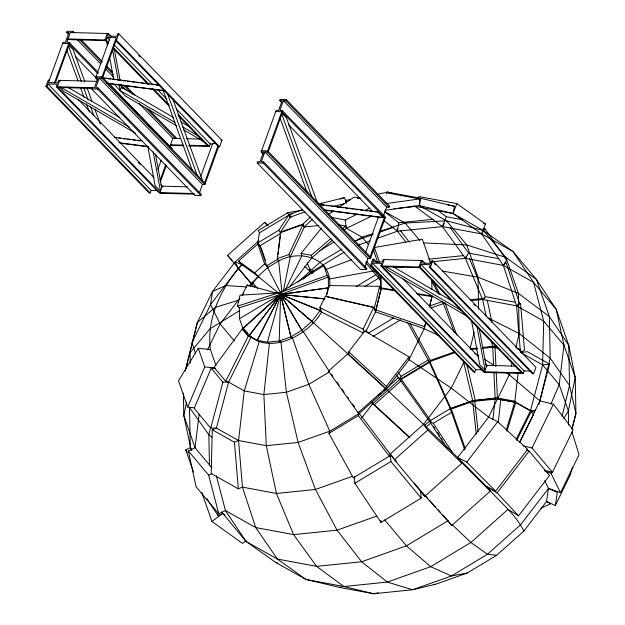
<?xml version="1.0" encoding="UTF-8"?>
<svg xmlns="http://www.w3.org/2000/svg" width="625" height="625" viewBox="0 0 625 625"><rect width="100%" height="100%" fill="white"/><g stroke="black" fill="none" stroke-linecap="round" stroke-linejoin="round"><path stroke-width="0.94" d="M346.43 202.445L346.438 200.148L350.242 199.758M425.852 322.07L424.18 328.672L409.062 359.664L386.414 389.227L359.242 413.445L329.812 431.18L298.117 442.438L266.297 445.695L238.562 440.523L216.414 428.078L212.289 429.758L211.211 473.57L238.336 488.82L242.461 487.133L276.43 493.461L315.406 489.469L352.414 476.328M516.164 439.398L530.43 410.852L542.617 364.891L543.695 321.086L533.586 282.414L512.977 251.516L483.266 230.5L453.008 213.492L419.359 205.547L384.914 210.344M544.742 480.805L548.484 488.391L546.531 501.492L523.883 531.055L496.711 555.273L467.281 573.008L435.586 584.266L412.609 589.758L387.375 582.078L361.609 561.758L337.062 530.172L315.406 489.469L298.117 442.438L286.383 392.266L280.984 342.391L279.188 341.023L280.617 294.805L281.742 295.734L280.719 294.758L291 336.836L292.586 338.266L308.789 384.312L329.812 431.18L328.891 433.367L353.305 477.875L389.344 456.156L390.266 453.969L423.547 424.305L451.281 388.102L463.906 362.219M572.266 428.625L575.922 413.461L575.234 377.469L568.758 345.305L556.227 309.375L536.414 279.43L505.906 257.461L483.266 230.5L446.492 220.797L419.359 205.547L419.617 198.922L385.648 192.594L378.117 194.148M366.383 261.211L378.797 275.992L378.68 278.172L380.812 281.367M279.188 341.023L267.539 342.219L269.344 343.586L263.875 394.57L266.297 445.695L276.43 493.461L293.594 534.617L316.609 566.367L343.906 586.531L373.641 593.75L412.609 589.758L451.43 575.977L467.281 573.008M492.891 419.562L495.156 398.398L493.922 372.352M498.273 422.766L500.75 399.68L495.156 398.398L472.656 400.703L450.242 408.656L429.437 421.195L424.453 425.641M378.344 592.773L373.641 593.75L339.672 587.422L306.023 579.477L277.383 559.055L255.703 527.562L242.461 487.133L238.562 440.523L244.266 390.922L259.188 341.688L257.289 340.32L280.414 294.828L281.68 295.742L280.328 294.797L243.102 328.555C263.43 358.844 307.109 337.305 321.594 312.094L319.859 307.555L325.391 296.211L373.781 307.289L375.516 311.828L365.68 331.992M506.32 429.914L514.766 402.047L518.164 372.477M199.141 414.102L195.039 447.711L211.648 467.492M281.914 292.383L278.656 260.961L277.273 258.641L280.5 232.633L302.906 224.68L304.289 226.992L290.258 256.836L283.445 290.57M329.727 286.117C332.109 257.695 299.703 249.148 278.656 260.961L277.453 259.336L277.805 256.445M278.047 254.516L278.406 251.625M278.641 249.703L280.312 236.219M260.555 246.703L258 242.766L259.25 232.969L288.68 215.234L290.219 217.594M540.859 508.18L550.641 503.812L546.531 501.492L555.344 505.523L557.297 492.414L548.484 488.391L520.75 524.594L487.469 554.258L451.43 575.977L430.672 566.703L406.43 545.836L384.703 519.969M384.32 211.438L398.727 222.797L397.43 231.211L405.805 242M430.883 263.703L422.344 239.219L374.398 247.523L373.781 251.109L377.797 262.617M186.547 402.109L183.805 415.5L191.242 450.43M386.516 193.797L386.891 191.992L420.859 198.32L454.508 206.266L453.008 213.492L481.648 233.914L512.977 251.516L536.414 279.43L549.391 316.633L568.758 345.305L569.523 385.445L575.922 413.461L571.82 429.203M419.359 205.547L420.859 198.32M185.172 370.977L197.383 322.469L212.5 291.477L235.148 261.914L258.75 240.883M239.43 307.867L237.414 306.211L240.078 295.164L278.273 292.883L282.312 296.195L279.922 292.594L323.836 265.711L326.227 269.32L351.352 259.695M210.68 427.195L208.852 434.781L209.445 465.711M326.062 296.586L328.727 285.539L379.602 286.32L380.664 290.484L375.516 311.828L424.18 328.672L439.094 335.695M326.93 294.352L328.484 287.906L281 294.406L282.312 296.195L280.141 294.609L242.844 328.32L244.289 329.383M395.57 290.867L381.195 288.602L375.516 311.828L374.453 307.664L379.602 286.32M424.18 328.672L425.547 323.016M429.641 306.039L432.07 295.984L416.734 293.562M429.484 306.984L431.992 296.602L417.617 294.336M470.258 348.242L474.141 332.133M509.719 372.891L509.266 374.766L488.609 417.102L457.672 457.484L461.859 463.25L424.742 496.336L394.453 459.734L358.125 411.875M511.297 366.336L512.203 362.586M515.82 347.594L519.211 333.539L518.438 293.391L505.906 257.461L466.789 244.969L423.641 242.891M562.07 416.375L569.523 385.445L550.18 358.188L519.211 333.539L487.328 317.508M381.039 275.695L381.281 287.977L380.664 290.484L381.195 288.602M185.766 369.32L197.383 322.469L215.148 307.438L238.688 300.156M210.734 428.133L222.922 382.172L211.203 368.211L194.156 408.391L210.734 428.133L216.414 428.078L228.602 382.117L251.078 337.133L249.094 335.734L280.328 294.797L281.672 295.742M538.891 404.5L549.586 364.172L527.438 351.719L521.344 352.352M572.406 467.234L570.461 474.531L555.344 505.523M269.344 343.586L267.438 342.211L280.508 294.828L281.711 295.742M431.461 298.492L431.992 296.602M507.016 431.078L515.742 402.289L495.156 398.398L496.844 397.992M486.18 316.367L482.602 299.508L465.445 258.344L466.227 256.062M150.242 192.992L47.023 86.5L47.945 83.969L151.156 190.453L150.242 192.992L149.164 192.961L45.945 86.469L48.273 80.031L49.359 80.062M68.648 34.5L66.609 32.398L67.023 31.25L73.102 31.414L74.461 32.82M54.508 82.773L69.117 42.414L66.719 42.344L70.289 32.5L108.375 33.539L111.094 36.344M72.688 32.562L73.102 31.414M55.5 82.539L69.359 44.234M194.703 194.203L159.539 193.242L56.32 86.758L57.242 84.219L47.945 83.969M108.766 42.781L106.047 39.977L106.969 37.438L116.266 37.688L101.656 78.047L204.867 184.539L218.492 146.914M108.375 33.539L107.461 36.07L116.758 36.328L117.672 33.797L118.758 33.82L221.969 140.312L219.641 146.75L218.562 146.719L115.344 40.234L116.422 40.258L219.641 146.75M101.656 78.047L99.258 77.984L95.695 87.836L98.086 87.898L201.305 194.383L200.891 195.531L194.812 195.367L91.594 88.875L92.008 87.734M97.617 79.984L95.578 77.883L110.188 37.523M200.891 195.531L97.672 89.047L98.086 87.898M102.727 77.578L116.258 40.188M116.422 40.258L118.758 33.82M174.922 122.406L120.156 90.555L121.367 87.195L120.836 84.32M157.93 169.266L161.227 160.148M183.836 145.766L171.172 145.422L170.516 144.742L172.852 138.305L138.875 103.258M170.266 147.938L171.562 144.359M160.039 180.375L165.656 164.867M160.367 181.961L166.312 165.547M188.703 145.898L209.266 146.469L210.18 143.922L176.227 108.898M200.859 176.164L212.75 143.336L216.219 143.43M199.562 192.531L202.477 184.469L99.258 77.984M204.625 182.711L217.828 146.234M257.172 162.898L257.586 161.758L259.984 161.82L263.547 151.969L261.148 151.906L276.172 110.398L278.57 110.469L282.141 100.617L279.742 100.547L280.156 99.406L286.234 99.57L389.445 206.062L389.031 207.203L386.641 207.141L283.422 100.648L279.859 110.5L282.25 110.57L385.469 217.055L370.445 258.562L368.055 258.492L264.836 152.008L261.273 161.852L263.664 161.922L366.875 268.406L366.461 269.555L360.391 269.391L257.172 162.898L263.25 163.062L366.461 269.555M263.25 163.062L263.664 161.922M370.445 258.562L267.227 152.07L282.25 110.57M389.031 207.203L285.82 100.719L286.234 99.57M268.297 151.602L282.492 112.391M365.445 252.922L378.32 217.359L384.398 217.523L370.203 256.734M364.812 267.445L368.055 258.492M383.398 216.094L386.641 207.141M474.781 372.172L371.562 265.68L372.484 263.141L475.703 369.625L474.781 372.172L473.703 372.141L370.484 265.648L372.812 259.211L373.898 259.242L376.609 262.047M373.898 259.242L372.977 261.781L382.273 262.031L383.188 259.5L422.359 260.57L425.078 263.375M523.25 373.5L420.031 267.008L420.953 264.469L524.164 370.953L523.25 373.5L484.078 372.422L380.859 265.938L381.781 263.398L372.484 263.141M384.273 259.531L381.945 265.969L485.156 372.453M422.359 260.57L421.445 263.102L430.742 263.359L431.656 260.828L432.734 260.852L535.953 367.344L533.625 373.781L532.539 373.75L429.328 267.266L430.25 264.719L420.953 264.469M533.625 373.781L430.406 267.289L432.734 260.852M418.281 198.352L418.977 196.555L456.867 203.617L485.508 224.031L481.648 233.914L503.328 265.406L516.57 305.836L520.469 352.445M437.703 210.383L446.281 216.727L442.43 226.602L465.445 258.344L503.328 265.406L533.586 282.414L556.227 309.375L563.992 345.258L575.234 377.469L568.367 410.93L568.641 425.148M456.867 203.617L453.008 213.492L413.266 205.984M328.891 433.367L358.32 415.633L359.242 413.445L358.094 412.781L328.453 371.109L347.664 353.984L348.812 354.648C395.758 397.484 442.016 441.094 486.477 486.508C498.82 501.289 515.281 513.539 523.883 531.055M428.117 360.055L401.141 376.305L399.789 379.523L372.617 403.742L361.586 418.141M194.242 407.758L187.703 407.078L204.75 366.898L198.266 348.297L210.398 349.562L215.961 365.5M550.859 404.273L559.195 384.633L563.992 345.258L543.695 321.086L516.57 305.836L482.602 299.508L471.195 300.672M277.273 258.641L288.875 254.516L302.906 224.68M285.648 289.297L301.906 255.648L301.07 253.375L321.102 228.461M207.461 349.875L220.109 323.953L239.953 298.047M242.102 295.445L247.211 284.969L279.867 294.039L282.312 296.195L281.008 294.305L328.289 277.055L329.586 278.945L375.484 270.578M363.094 332.875L321.594 312.094L320.242 310.398L321.094 308.656M364.133 331.93L363.094 329.203L373.781 307.289M519.789 442.078L539.891 400.875L550.18 358.188L549.391 316.633L518.438 293.391L478.023 277.18L442.438 271.086M553.414 404.148L573.109 429.953L552.453 472.289L532.023 447.977L553.414 404.148L539.891 400.875L509.266 374.766L505.977 372.719M571.922 431.867L579.055 454.703L560.539 492.664L550.977 473.289L551.82 471.562M225.727 381.297L248.203 336.312L242.141 329.094L214.008 367.336L225.727 381.297L228.602 382.117L244.266 390.922L263.875 394.57L286.383 392.266L308.789 384.312L329.602 371.773L328.453 371.109M516.711 440.5L531.406 411.094L515.742 402.289M519.711 442.383L533.547 414.703M259.188 341.688L257.203 340.289L280.328 294.797L249.172 335.781M198.266 348.297L178.531 380.773L187.703 407.078M563.812 418.43L568.367 410.93L559.195 384.633L542.617 364.891L521.289 352.906M444.281 223.617L442.43 226.602L397.43 231.211L377.305 238.359M429.703 262.008L465.445 258.344L468.687 253.117L450.164 227.57M482.984 228.328L484.898 228.68L481.648 233.914L442.43 226.602L415.125 206.438L398.703 208.117M485.016 298.102L482.602 299.508L483.289 298.422L469.977 299.781M258 242.766L278.805 230.227L288.68 215.234M242.289 295L243.453 293.477M249.289 285.852L251.039 283.57L259.047 276.43M250.242 286.359L257.938 276.312L267.883 267.445L278.656 260.961M421.094 491.242L451.797 525.461L490.227 491.211L486.477 486.508L495.609 491.156L527.641 449.352L497.742 421.75L488.609 417.102L451.281 388.102L409.062 359.664L408.992 356.859L364.758 330.938L348.75 351.836L348.812 354.648L311.891 321.32L320.18 310.5L321.594 312.094M347.664 353.984L386.414 389.227L386.352 386.422L408.992 356.859M490.227 491.211L461.422 462.188L457.672 457.484L466.812 462.133L497.742 421.75M529.094 451.117L549.516 475.43L518.586 515.812L497.07 492.922L529.094 451.117L526.648 449.641M289.453 286.914L312.055 257.539L332.516 240.148M454.797 351.773L430.344 360.453L429.219 361.789L399.789 379.523L396.281 374.938M465.445 258.344L466.547 257.211M482.602 299.508L485.367 296.664L515.562 302.289M304.93 211.922L290.445 217.062L280.57 232.063L302.984 224.102L310.508 216.914M302.984 224.102L304.289 226.992L312.5 219.156M298.023 282.039L320.164 262.094L341.953 249.125M254.305 287.039L227.539 255.422L264.656 222.344L268.117 225.633M324.828 298.961L280.961 294.5L282.312 296.195L257.938 276.312L241.852 264.617L238.602 261.094L257.82 243.969L260.414 246.789M242.625 264.508L238.281 268.375L210.547 304.578L192.031 342.539L195.453 353.5M238.602 261.094L254.688 272.789L264.633 263.93L257.82 243.969M303.008 279.312L310.984 272.211L344.281 252.141M329.062 370.953L303.359 331.781L301.867 330.273L311.812 321.406L313.305 322.914M358.094 412.781L385.266 388.562M378.766 395.18L380.195 393.898M383.773 390.711L398.789 377.328L399.789 379.523L429.437 421.195L447.109 448.133M371.219 402.414L374.336 404.734L400.789 381.148M426.094 427.141L431.078 422.703L429.437 421.195L433.266 423.32L452.539 452.703M394.453 459.734L427.734 430.07L423.547 424.305M301.07 253.375L311.227 255.266L330.953 238.5M341.914 229.18L345.57 226.078L346.398 228.344L362.062 237.148L368.227 244.492M344.211 230.211L346.398 228.344L371.672 216.102M482.133 348.359L492.734 347.273L493.938 346.305L482.359 347.492M201.797 492.406L211.922 521.438L222.617 513.539L224.969 515.227M246.25 540.586L242.43 543.406L211.922 521.438M328.758 214.195L333.508 210.992M339.047 207.25L354.078 197.086L360.766 198.336M239.797 310.539L210 328.781L190.102 352.648L190.305 363.078M302.594 210.008L287.672 212.797L258.242 230.531L259.602 232.922M281 293.586L266.68 265.82L259.859 245.867L280.672 233.328M266.68 265.82L277.453 259.336M319.875 250.609L334.023 242.086M356.102 286.641L375.797 274.781M364.734 286.578L378.68 278.172L381.383 277.211M291 336.836L301.766 330.344L303.359 331.781M393.672 317.891L368.281 333.188L365.805 330.203M372.867 336.531L400.719 319.75M400.938 380.18L399.789 379.523L401.289 379.359L429.898 362.125M433.266 423.32L451.578 412.281M414.375 483.102L420.555 490.57L421.195 498.141L380.992 522.367L354.859 483.258L390.906 461.539L390.266 453.969L393.977 458.445M451.797 525.461L448.047 520.758L406.43 545.836L361.609 561.758L316.609 566.367L277.383 559.055L246.062 541.453L221.547 511.914M354.523 241.641L362.062 237.148L373.062 233.555M320.18 310.5L280.898 294.602L282.312 296.195L280.125 294.516L239.492 318.695L242.844 328.32M521.273 351.977L524.492 350.102L520.594 303.5L516.57 305.836L519.336 302.992L506.094 262.57L503.328 265.406L506.57 260.18L484.898 228.68M493.602 365.602L492.734 347.273L495.953 345.406M376.75 516.078L337.062 530.172L293.594 534.617L255.703 527.562L225.445 510.555L218.773 513.812L196.133 486.852L188.367 450.969L195.039 447.711L183.805 415.5L183.375 393.125M188.367 450.969L208.664 475.141L212 473.516M331.203 217.383L345.211 219.992L357.406 214.078M364.383 210.703L369.609 208.164M193.484 471.961L185.773 449.852L190.273 447.664L189.508 407.516L208.852 434.781L211.875 437.188M206.867 498.727L218.117 515.727L222.617 513.539M212.289 429.758L234.438 442.211L238.562 440.523M371.984 251.797L373.781 251.109L372.547 249.641M279.922 292.594L327.195 275.344L329.586 278.945M290.945 217.539L289.867 214.312L302.539 209.812M318.844 204.023L344.539 197.562L346.422 203.211M340.023 199.172L344.539 197.562M354.828 241.016L373.125 234.516M379.531 232.242L393.25 227.367M358.094 245.18L369.984 240.953M378.797 275.992L380.602 275.352M292.586 338.266L290.898 336.883L279.297 341L280.984 342.391M430 305.914L442.641 301.43M430.992 307.984L443.633 303.5L445.531 303.305M455.484 352.461L429.219 361.789L407.625 322.414M450.875 408.508L429.852 361.633L429.219 361.789L450.242 408.656L472.391 400.867M464.828 450.094L450.242 408.656L451.336 409.047L472.852 401.406M379.484 231.453L405.148 223.062L446.492 220.797L466.789 244.969L478.023 277.18L478.641 309.281M237.414 306.211L278.273 292.883M280.125 294.516L239.266 307.844L239.469 318.602M332.633 206.508L344.586 203.648M473.289 400.547L472.656 400.703L476.281 434.273M494.883 398.078L472.656 400.703L463.133 360M357.398 198.43L359.281 198.039M289.867 214.312L292.664 213.789M491.344 340.719L492.734 347.273L494.242 347M521.227 352.305L522.734 352.031L520.82 351.672M515.164 401.289L497.422 397.984L495.156 398.398L496.586 398.766M386.125 203.586L419.617 198.922M339.672 587.422L341.586 587.156M281.008 294.305L328.492 287.812M542.617 364.891L549.586 364.172M514.766 402.047L530.43 410.852L535.656 410.313M337.906 207.227L339.836 207.023M393.875 208.609L395.805 208.414M304.289 226.992L318.352 225.555M398.727 222.797L433.195 219.266M428.812 259.164L463.586 255.602M470.789 348.672L477.539 347.984M475.023 348.742L476.953 348.547M487.563 347.461L490.453 347.164M470.555 349.547L477.305 348.852M473.75 401.094L472.656 400.703L474.797 401.258L495.422 399.141M433.656 584.461L435.586 584.266M393.539 267.047L403.273 266.93M211.203 368.211L214.992 368.18M222.922 382.172L228.602 382.117M66.609 32.398L69 32.461L65.438 42.312L63.047 42.242L48.438 82.602L57.734 82.859L58.648 80.32L96.742 81.359M106.047 39.977L67.961 38.938L68.617 39.609L105.625 40.625M62.633 43.391L68.703 43.555L97.906 73.68M95.578 77.883L97.977 77.945L94.406 87.797L56.32 86.758M45.945 86.469L47.023 86.5M58.062 87.461L92.148 88.391M91.594 88.875L97.672 89.047M107.43 83.523L164.914 90.852M283.422 100.648L285.82 100.719M275.758 111.547L281.836 111.711L385.055 218.203M172.852 138.305L180.641 138.523M186.484 138.68L201.094 139.078M220.891 140.281L221.969 140.312M210.18 143.922L212.969 144M170.516 144.742L183.18 145.094M189.023 145.25L207.523 145.758M261.562 150.758L267.641 150.922L370.859 257.414M264.836 152.008L267.227 152.07M202.477 184.469L204.867 184.539M187.617 186.852L162.289 186.156L159.961 192.594L194.047 193.531M151.156 190.453L157.664 190.633M374.461 211.836L377.633 211.922L383.023 217.484L324.234 209.82M370.484 265.648L371.562 265.68M380.859 265.938L420.031 267.008M429.328 267.266L430.406 267.289M382.602 266.641L419.609 267.656M516.047 366.141L486.828 365.336L484.5 371.773L521.508 372.789M475.703 369.625L482.211 369.805M524.164 370.953L530.672 371.133M246.797 286.938L225.844 285.523L212.5 291.477L210.547 304.578L220.109 323.953L234.344 340.898M281 294.406L324.867 298.859M204.75 366.898L215.016 367.961M496.711 555.273L487.469 554.258L470.875 542.484L452.195 524.711M103.281 77.797L159.18 85.086M103 78.086L105.891 78.461M107.82 78.711L110.711 79.086M112.641 79.344L115.531 79.719M117.453 79.969L120.352 80.344M122.273 80.594L125.164 80.977M127.094 81.227L129.984 81.602M131.914 81.852L134.805 82.234M136.734 82.484L139.625 82.859M141.555 83.109L144.445 83.484M146.367 83.742L149.266 84.117M151.188 84.367L154.078 84.742M156.008 84.992L157.938 85.25M106.742 83.102L164.57 90.648M114.227 137.227L142.172 140.875M118.766 138.148L120.695 138.398M123.586 138.773L125.508 139.023M127.438 139.281L130.328 139.656M133.219 140.031L135.148 140.281M138.039 140.664L139.969 140.914M118.656 142.664L147.562 146.438M120.305 143.211L148.25 146.852M318.844 204.258L377.633 211.922M321.453 204.922L324.344 205.305M326.273 205.555L329.164 205.93M331.094 206.18L333.984 206.555M335.906 206.813L338.805 207.188M340.727 207.438L343.617 207.812M345.547 208.07L348.438 208.445M350.367 208.695L353.258 209.07M355.188 209.32L358.078 209.703M360.008 209.953L362.898 210.328M364.82 210.578L367.719 210.961M369.641 211.211L372.531 211.586M324.914 210.234L379.852 217.398M381.281 287.977L394.695 290.094M447.883 205.031L454.508 206.266M446.281 216.727L462.547 219.758M483.594 223.672L485.508 224.031M339.031 224.859L345.57 226.078M468.687 253.117L499 258.766M518.703 303.148L520.594 303.5M516.844 348.68L520.664 349.391M492.734 347.273L498.477 348.344M257.289 340.32L267.438 342.211M500.75 399.68L515.688 402.461M327.008 296.805L374.453 307.664M386.891 191.992L392.469 193.344M533.516 414.523L530.43 410.852L531.406 411.094M523.008 445.797L532.023 447.977M544.336 470.328L552.453 472.289M216.32 475.656L225.445 510.555L246.062 541.453L275.766 562.469L277.648 562.961M530.43 410.852L534.836 412.109M242.141 329.094L245.016 329.906M248.203 336.312L251.078 337.133M376.047 309.945L424.711 326.789M544.953 471.156L550.977 473.289M548.484 488.391L560.539 492.664M280.961 294.5L320.242 310.398M319.859 307.555L363.094 329.203M384.641 211.539L405.148 223.062L419.883 240.609M249.094 335.734L257.203 340.289M275.766 562.469L306.023 579.477L343.906 586.531L387.375 582.078L430.672 566.703L470.875 542.484L507.992 509.398L518.586 515.812M173.609 117.57L121.367 87.195L122.719 88.586M181.188 121.984L189.617 126.883M182.5 126.812L199.352 136.609M176.938 126.008L125.547 96.117L114.766 84.992M183.68 129.922L204.742 142.172M392.828 266.562L453.492 301.836M385.711 266.492L461.539 310.586M466.93 316.148L388.578 270.578L384.531 266.406M67.383 87.055L119.625 117.438M60.273 86.984L129.359 127.164M135.594 133.219L63.977 91.57L59.93 87.398M486.477 486.508L497.07 492.922M474.734 353.219L478.844 355.789M484.602 359.375L495.289 366.047M243.102 328.555L244.375 329.461M383.781 220.453L397.43 231.211L397.172 228.641M280.898 294.602L311.891 321.32M301.867 330.273L280.812 294.695L311.812 321.406M284.523 298.102L286 299.375M288.953 301.922L290.43 303.195M294.117 306.375L295.594 307.648M298.547 310.188L300.023 311.461M302.977 314.008L304.453 315.281M307.398 317.828L308.875 319.094M247.211 284.969L248.43 286.055M348.75 351.836L386.352 386.422M374.336 404.734L409.805 437.359M409.508 437.672L372.617 403.742L371.617 401.547M304.758 266.281L312.297 273.648M427.734 430.07L461.859 463.25M280.812 294.695L281.812 295.695M466.812 462.133L495.609 491.156M279.742 100.547L281.781 102.656M434.375 263.625L435.734 265.031M473.758 304.258L475.117 305.664M281.797 113.047L286.508 117.914L317.547 203.211M421.938 261.219L421.281 260.539L418.953 266.977L522.164 373.469M288.664 124.859L372.867 211.727M377.617 216.633L378.977 218.031M402.609 278.445L478.664 356.906M485.453 363.914L487.492 366.016M261.148 151.906L263.188 154.008M138.727 55.508L140.078 56.914M107.953 34.188L107.297 33.508L104.969 39.945L108.359 43.453M106.969 37.438L109.68 40.234M113.758 44.438L152.461 84.375M157.898 89.977L166.727 99.086M113.516 47.68L148.828 84.109M153.578 89.016L169.195 105.133M178.023 114.234L209.266 146.469M113.117 48.352L147.742 84.086M152.5 88.984L168.797 105.805M178.305 115.609L208.18 146.438M81.25 39.82L102.297 61.539M106.375 65.742L112.484 72.047M125.391 85.359L134.898 95.172M148.477 109.18L176.32 137.906M79.477 39.57L101.883 62.687M105.961 66.891L113.43 74.594M123.617 85.102L132.445 94.211M145.344 107.523L175.227 138.352M77.078 39.5L100.844 64.023M105.602 68.93L113.75 77.336M121.219 85.039L126.648 90.641M69.117 42.414L98.32 72.539M109.188 83.75L172.336 148.898M205.281 183.391L102.07 76.898L95.992 76.734L96.648 77.414M147.477 124.828L148.836 126.227M68.508 44.891L73.219 49.758L84.898 81.859M75.531 56.703L97.938 79.82M60.391 81.023L59.734 80.344L57.398 86.781L160.617 193.273M78.07 99.266L154.125 177.727M160.914 184.734L162.945 186.836M99.398 122.352L100.75 123.75M138.102 162.281L140.141 164.383M227.539 255.422L232.102 260.281M264.633 263.93L267.883 267.445L267.266 265.633M254.688 272.789L257.938 276.312M312.359 270.695L313.672 272.133M425.141 495.602L427.758 498.477M429.719 500.633L435.609 507.102M438.227 509.977L440.195 512.133M442.812 515.008L448.047 520.758M365.641 262.648L378.68 278.172L378.18 276.422M251.039 283.57L238.281 268.375L235.148 261.914L241.852 264.617C221.328 287.695 206.328 317.977 210.398 349.562M245.625 330.633L248.047 333.523M249.258 334.969L250.477 336.414M309.133 269.984L310.984 272.211L309.992 268.695M264.656 222.344L267.133 225.305M252.141 282.016L257.711 288.68M395.211 459.945L396.445 461.438M390.906 461.539L421.195 498.141M400.266 230.477L409.25 242.031M398.219 372.484L401.141 376.305M358.32 415.633L389.344 456.156M259.859 245.867L261.07 247.492M421.078 491.289L424.742 496.336M401.289 379.359L430.93 421.039M331.281 374.133L332.953 376.492M336.867 381.992L339.109 385.141M341.906 389.07L344.141 392.219M347.5 396.938L348.617 398.508M352.531 404.008L354.766 407.156M190.273 447.664L191.891 450.055M185.773 449.852L187.383 452.242M433.75 426.781L434.82 428.414M437.5 432.492L439.641 435.758M441.25 438.203L442.32 439.836M278.805 230.227L280.852 233.383M288.875 254.516L290.258 256.836M280.719 294.758L301.766 330.344M287.672 212.797L290.391 217.57M410.156 323.648L430.344 360.453M432.586 280.367L440.258 294.781M431.445 280.602L438.664 294.172M442.727 301.805L454.266 332.445M469.328 258.188L485.367 296.664M307.125 262.625L310.984 272.211M444.828 302.531L456.797 335.094M311.227 255.266L312.055 257.539M281.453 113.266L311.82 196.734M279.953 117.766L306.977 192.062M172.555 98.297L202.586 180.844M167.5 93.648L197.531 176.195M163.328 90.812L192.359 170.609M86.906 87.359L91.906 101.117M94.914 109.375L99.914 123.133M68.5 46.023L81.508 81.797M83.844 88.219L88.188 100.141M90.523 106.562L93.859 115.734M66.664 49.609L78.008 80.797M80.68 88.133L84.016 97.305M86.352 103.727L89.352 111.977M451.336 409.047L465.273 448.641M374.398 247.523L379.648 262.578M323.836 265.711L327.195 275.344M217.484 513.914L218.117 515.727M261.375 248.398L265.406 260.195M321.562 203.062L322.367 205.477M208.664 475.141L218.773 513.812M328.727 285.539L329.156 287.203M280.617 294.805L290.898 336.883M467 365.07L475.195 400.094M345.75 200.18L346.258 202.453M487.219 299.977L491.992 322.461M479.18 328.469L486.305 366.797M476.891 326.078L485.086 370.156L479.695 364.594L471.5 320.516M155.469 154.242L161.703 187.781M153.18 151.859L160.492 191.141L155.094 185.578L147.789 146.297M114.242 48.867L120.125 80.484M112.492 49.352L118.195 80.016M119.086 84.805L120.156 90.555M106.742 41.875L107.453 45.711M109.773 58.164L113.695 79.242M345.211 219.992L346.398 228.344M474.797 401.258L478.117 431.953M380.836 520.477L380.992 522.367M354.305 476.633L354.859 483.258M234.438 442.211L238.336 488.82M495 346.859L495.914 366.148M496.188 371.938L497.422 397.984M431.766 279.867L431.945 289.344M380.375 275.375L380.648 289.539M328.289 277.055L328.477 286.914"/></g></svg>
